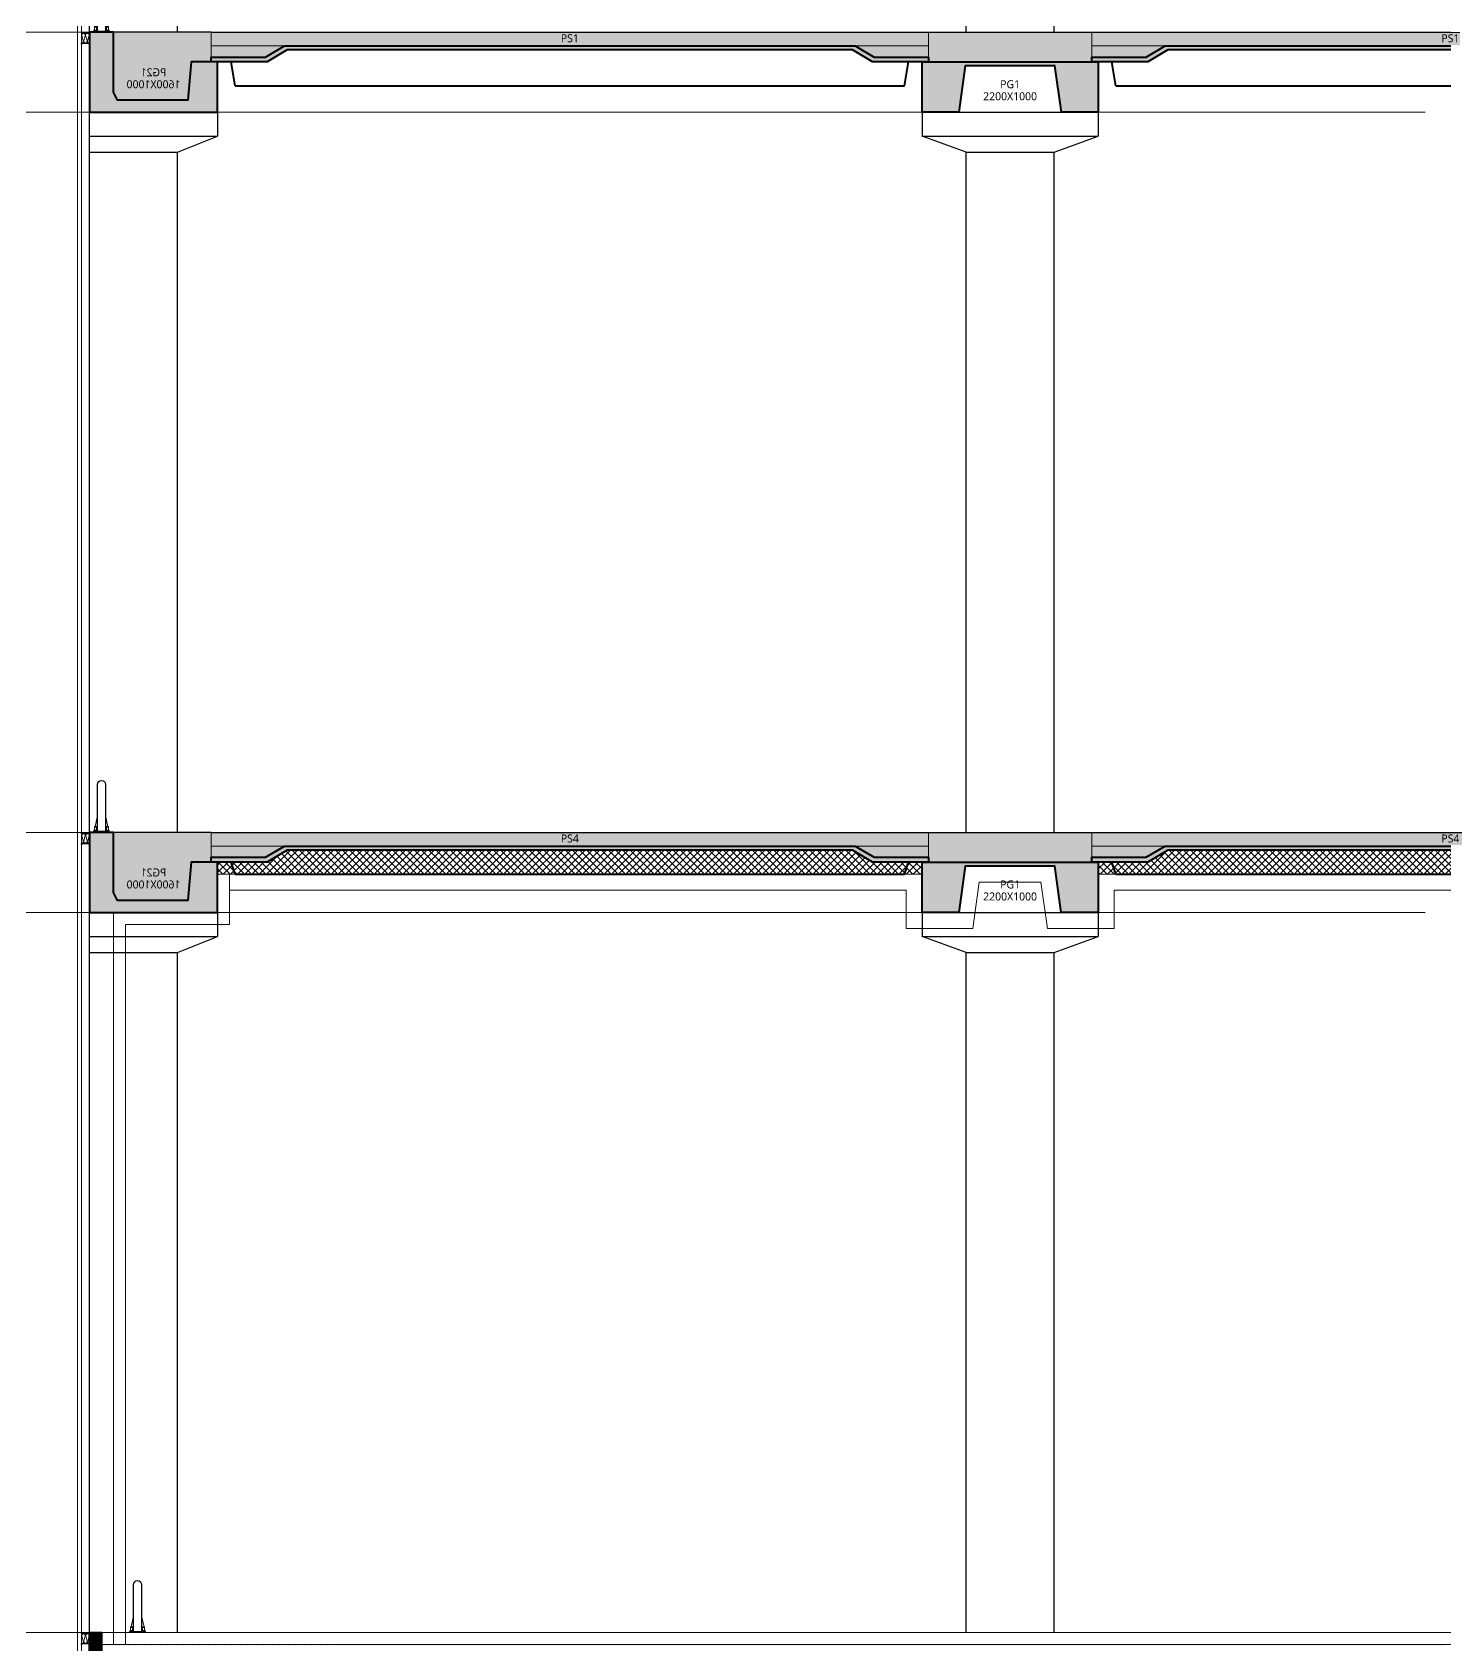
# Model space of a CAD drawing. Header units: millimetres. Extents: x 0 to 420000, y 0 to 297000.
# Drawn here: x 154798 to 172443, y 178348 to 198500 of the extents above; entities that cross this region are included whole.
import ezdxf
from ezdxf.enums import TextEntityAlignment as Align

# ---------------------------------------------------------------- set-up
doc = ezdxf.new("R2010")
doc.units = ezdxf.units.MM
for name, pattern in [('CEN', [62, 60, -1, 0, -1]), ('HID', [2, 1.1, -0.9]), ('HIDDEN', [0.375, 0.25, -0.125])]:
    doc.linetypes.add(name, pattern=pattern)
for name, color, linetype, lineweight in [('A-AXIS-LINE', 1, 'CEN', 15), ('A-CONC-LIN1', 2, 'Continuous', 40), ('A-CONC-LIN2', 7, 'Continuous', 25), ('A-ELEV-LIN2', 7, 'Continuous', 25), ('A-ELEV-LIN3', 8, 'Continuous', 18), ('A-WAXM-PANL', 6, 'Continuous', 20), ('A-XXXX-FIN2', 6, 'Continuous', 20), ('A-XXXX-INSL1', 15, 'Continuous', 18), ('A-XXXX-INSL2', 8, 'Continuous', 18), ('A-XXXX-STL', 3, 'Continuous', 25), ('A-XXXX-WAT1', 9, 'HID', 20)]:
    doc.layers.add(name, color=color, linetype=linetype, lineweight=lineweight)
for name, color, linetype in [('A-CONC-SOLD', 253, 'CEN'), ('A-ELEV-PATT', 252, 'Continuous'), ('A-XXXX-SOLD', 252, 'Continuous')]:
    doc.layers.add(name, color=color, linetype=linetype)
doc.layers.add('A-XXXX-NPLT', color=144, linetype='Continuous', lineweight=15, plot=False)
doc.styles.add('맑은고딕', font='')
doc.styles.get('맑은고딕').set_extended_font_data('Malgun Gothic')

# ---------------------------------------------------------------- blocks, each defined once
blk = doc.blocks.new('PG1')
at = {"layer": 'A-CONC-SOLD'}
h = blk.add_hatch(color=256, dxfattribs=at)
h.dxf.hatch_style = 1
h.paths.add_polyline_path([(4800581, -237069), (4800581, -237439), (4802621, -237439), (4802621, -237069)])
h = blk.add_hatch(color=256, dxfattribs=at)
h.dxf.hatch_style = 1
h.paths.add_polyline_path([(4800501, -238069), (4800501, -237439), (4802701, -237439), (4802701, -238069), (4802241, -238069), (4802161, -237489), (4801041, -237489), (4800961, -238069)])
at = {"layer": 'A-CONC-LIN1'}
blk.add_lwpolyline([(4800501, -238069), (4800501, -237439), (4802701, -237439), (4802701, -238069), (4802241, -238069), (4802161, -237489), (4801041, -237489), (4800961, -238069), (4800501, -238069)], dxfattribs=at)
at = {"layer": 'A-CONC-LIN2'}
blk.add_line((4800581, -237069), (4802621, -237069), dxfattribs=at)
at = {"layer": 'A-XXXX-NPLT'}
blk.add_lwpolyline([(4802701, -238069), (4800501, -238069), (4800501, -237439), (4800581, -237439), (4800581, -237069), (4802621, -237069), (4802621, -237439), (4802701, -237439)], close=True, dxfattribs=at)
at = {"layer": 'A-XXXX-NPLT', "style": '맑은고딕'}
for s, p in [('PG1', (4801601, -237719)), ('2200X1000', (4801601, -237869))]:
    blk.add_text(s, height=100, dxfattribs=at).set_placement(p, align=Align.MIDDLE)
blk = doc.blocks.new('PG21')
at = {"layer": 'A-CONC-SOLD'}
h = blk.add_hatch(color=256, dxfattribs=at)
h.dxf.hatch_style = 1
h.paths.add_polyline_path([(4800501, -238069), (4802101, -238069), (4802101, -237069), (4801801, -237069), (4801801, -237819), (4801751, -237919), (4800871, -237919), (4800831, -237439), (4800501, -237439)])
h = blk.add_hatch(color=256, dxfattribs=at)
h.dxf.hatch_style = 1
h.paths.add_polyline_path([(4800581, -237069), (4800581, -237439), (4800831, -237439), (4800871, -237919), (4801751, -237919), (4801801, -237819), (4801801, -237069)])
at = {"layer": 'A-CONC-LIN1'}
blk.add_lwpolyline([(4802101, -237069), (4802101, -238069), (4800501, -238069), (4800501, -237439), (4800831, -237439), (4800871, -237919), (4801751, -237919), (4801801, -237819), (4801801, -237069), (4802101, -237069)], dxfattribs=at)
at = {"layer": 'A-CONC-LIN2'}
blk.add_line((4800581, -237069), (4801801, -237069), dxfattribs=at)
at = {"layer": 'A-XXXX-NPLT'}
blk.add_lwpolyline([(4800501, -237439), (4800501, -238069), (4802101, -238069), (4802101, -237069), (4800581, -237069), (4800581, -237439), (4800501, -237439)], dxfattribs=at)
at = {"layer": 'A-XXXX-NPLT', "style": '맑은고딕'}
for s, p in [('PG21', (4801301, -237569)), ('1600X1000', (4801301, -237719))]:
    blk.add_text(s, height=100, dxfattribs=at).set_placement(p, align=Align.MIDDLE)
blk = doc.blocks.new('층간방화')
at = {"layer": 'A-XXXX-SOLD', "ltscale": 0.5}
h = blk.add_hatch(dxfattribs=at)
h.set_pattern_fill('블럭단면', color=256)
h.set_pattern_definition([(45, (-3966029.7908, -207540.3616), (-0.70710678119, 0.70710678119), []), (135, (-3966029.7908, -207540.3616), (-0.70710678119, -0.70710678119), [])])
h.paths.add_polyline_path([(0, -12), (0, 1), (-3, 1), (-3, -9), (-97, -9), (-97, 1), (-100, 1), (-100, -12)])
h.paths.add_polyline_path([(0, -137), (0, -150), (-3, -150), (-3, -140), (-97, -140), (-97, -150), (-100, -150), (-100, -137)])
at = {"layer": 'A-ELEV-PATT', "color": 5}
for points in [[(0, -12), (0, 1), (-3, 1), (-3, -9), (-97, -9), (-97, 1), (-100, 1), (-100, -12)], [(0, -137), (0, -150), (-3, -150), (-3, -140), (-97, -140), (-97, -150), (-100, -150), (-100, -137)]]:
    blk.add_lwpolyline(points, close=True, dxfattribs=at)
at = {"layer": 'A-XXXX-INSL2'}
blk.add_lwpolyline([(-100, -136, 0.509267), (-78, -106), (-97, -42, -1.37259), (-53, -42), (-72, -106, 1.37259), (-29, -106), (-48, -42, -1.37259), (-4, -42), (-23, -106, 0.509267), (-1, -136)], format="xyb", dxfattribs=at)
at = {"layer": 'A-XXXX-STL', "linetype": 'HIDDEN', "ltscale": 0.1}
blk.add_lwpolyline([(47, 0), (47, 1), (-1, 1), (-1, -136), (-100, -136), (-100, -137), (0, -137), (0, 0)], close=True, dxfattribs=at)
blk = doc.blocks.new('PS4(횡)')
at = {"layer": 'A-CONC-SOLD'}
h = blk.add_hatch(color=256, dxfattribs=at)
h.dxf.hatch_style = 1
h.paths.add_polyline_path([(1020, -310), (1020, 0), (9980, 0), (9980, -310), (9300, -310), (9063, -170), (1937, -170), (1700, -310)])
h = blk.add_hatch(color=256, dxfattribs=at)
h.dxf.hatch_style = 1
h.paths.add_polyline_path([(9980, -310), (9980, -370), (9280, -370), (9030, -220), (1970, -220), (1720, -370), (1020, -370), (1020, -310), (1700, -310), (1937, -170), (9063, -170), (9300, -310)])
at = {"layer": 'A-XXXX-INSL2'}
h = blk.add_hatch(dxfattribs=at)
h.set_pattern_fill('ANSI37', color=256, scale=20)
h.set_pattern_definition([(45, (-244012.5, -188520), (-44.90128, 44.90128), []), (135, (-244012.5, -188520), (-44.90128, -44.90128), [])])
h.paths.add_polyline_path([(1100, -520), (9900, -520), (9900, -370), (9280, -370), (9030, -220), (1970, -220), (1720, -370), (1100, -370)])
at = {"layer": 'A-CONC-LIN1', "color": 2}
for p, q in [((1320, -520), (1270, -370)), ((9680, -520), (9730, -370)), ((1320, -520), (9680, -520))]:
    blk.add_line(p, q, dxfattribs=at)
blk.add_lwpolyline([(9980, -310), (9980, -370), (9280, -370), (9030, -220), (1970, -220), (1720, -370), (1020, -370), (1020, -310), (1700, -310), (1937, -170), (9063, -170), (9300, -310)], close=True, dxfattribs=at)
at = {"layer": 'A-CONC-LIN2'}
blk.add_line((1020, 0), (9980, 0), dxfattribs=at)
at = {"layer": 'A-XXXX-INSL2'}
for p, q in [((1320, -520), (1100, -520)), ((9680, -520), (9900, -520))]:
    blk.add_line(p, q, dxfattribs=at)
at = {"layer": 'A-XXXX-NPLT'}
for p, q in [((1937, -170), (1020, -170)), ((9063, -170), (9980, -170))]:
    blk.add_line(p, q, dxfattribs=at)
at = {"layer": 'A-XXXX-NPLT', "style": '맑은고딕'}
blk.add_text('PS4', height=100, dxfattribs=at).set_placement((5500, -75), align=Align.MIDDLE)
blk = doc.blocks.new('3층(횡)')
at = {"layer": 'A-ELEV-LIN2'}
for p, q in [((4757101, -247069), (4757101, -238069)), ((4757101, -238069), (4758701, -238069)), ((4758701, -238069), (4758701, -238369)), ((4767501, -238069), (4769701, -238069)), ((4767501, -238069), (4767501, -238369)), ((4769701, -238069), (4769701, -238369)), ((4757101, -238369), (4758701, -238369)), ((4758201, -238569), (4758701, -238369)), ((4767501, -238369), (4769701, -238369)), ((4768051, -238569), (4767501, -238369)), ((4769151, -238569), (4769701, -238369)), ((4757101, -238569), (4758201, -238569)), ((4758201, -247069), (4758201, -238569)), ((4768051, -238569), (4769151, -238569)), ((4768051, -247069), (4768051, -238569)), ((4769151, -247069), (4769151, -238569))]:
    blk.add_line(p, q, dxfattribs=at)
at = {"layer": 'A-WAXM-PANL'}
for p, q in [((4756951, -247069), (4756951, -237069)), ((4757001, -247069), (4757001, -237069))]:
    blk.add_line(p, q, dxfattribs=at)
for p in [(4757601, -237069), (4768601, -237069)]:
    blk.add_blockref('PS4(횡)', p)
at = {"layer": 'A-CONC-LIN1', "xscale": -1}
blk.add_blockref('PG21', (9559201, 0), dxfattribs=at)
at = {"layer": 'A-CONC-LIN1'}
blk.add_blockref('PG1', (-33000, 0), dxfattribs=at)
at = {"layer": 'A-XXXX-INSL2', "ltscale": 0.5}
blk.add_blockref('층간방화', (4757101, -237069), dxfattribs=at)
blk = doc.blocks.new('axis(220316)')
at = {"layer": 'A-AXIS-LINE', "ltscale": 1000}
for p, q in [((4631788.1, -401118.7), (4955413.1, -401118.7)), ((4631788.1, -402118.7), (4955413.1, -402118.7)), ((4631788.1, -411118.7), (4955413.1, -411118.7)), ((4631788.1, -412118.7), (4955413.1, -412118.7)), ((4631788.1, -421118.7), (4955413.1, -421118.7))]:
    blk.add_line(p, q, dxfattribs=at)
blk = doc.blocks.new('횡3층')
at = {"layer": 'A-CONC-SOLD'}
h = blk.add_hatch(color=256, dxfattribs=at)
h.dxf.hatch_style = 1
h.paths.add_polyline_path([(4757101, -237319), (4757251, -237319), (4757251, -237069), (4757101, -237069)])
at = {"layer": 'A-CONC-LIN1'}
blk.add_lwpolyline([(4757101, -237319), (4757101, -237069), (4757251, -237069), (4757251, -237319)], dxfattribs=at)
at = {"layer": 'A-WAXM-PANL'}
for p, q in [((4756951, -247069), (4756951, -237069)), ((4757001, -247069), (4757001, -237069))]:
    blk.add_line(p, q, dxfattribs=at)
at = {"layer": 'A-XXXX-FIN2'}
blk.add_line((4757251, -237069), (4889951, -237069), dxfattribs=at)
at = {"layer": 'A-XXXX-INSL2'}
blk.add_line((4757251, -237219), (4889951, -237219), dxfattribs=at)
for points in [[(4757251, -237219), (4757262, -237223)], [(4757280, -237223), (4757291, -237219), (4757302, -237223)], [(4757320, -237223), (4757331, -237219), (4757342, -237223)], [(4757360, -237223), (4757371, -237219), (4757382, -237223)], [(4757400, -237223), (4757411, -237219), (4757422, -237223)], [(4757440, -237223), (4757451, -237219), (4757462, -237223)], [(4757480, -237223), (4757491, -237219), (4757502, -237223)], [(4757520, -237223), (4757531, -237219), (4757542, -237223)], [(4757560, -237223), (4757571, -237219), (4757582, -237223)], [(4757600, -237223), (4757611, -237219), (4757622, -237223)], [(4757640, -237223), (4757651, -237219), (4757662, -237223)], [(4757680, -237223), (4757691, -237219), (4757702, -237223)], [(4757720, -237223), (4757731, -237219), (4757742, -237223)], [(4757760, -237223), (4757771, -237219), (4757782, -237223)], [(4757800, -237223), (4757811, -237219), (4757822, -237223)], [(4757840, -237223), (4757851, -237219), (4757862, -237223)], [(4757880, -237223), (4757891, -237219), (4757902, -237223)], [(4757920, -237223), (4757931, -237219), (4757942, -237223)], [(4757960, -237223), (4757971, -237219), (4757982, -237223)], [(4758000, -237223), (4758011, -237219), (4758022, -237223)], [(4758040, -237223), (4758051, -237219), (4758062, -237223)], [(4758080, -237223), (4758091, -237219), (4758102, -237223)], [(4758120, -237223), (4758131, -237219), (4758142, -237223)], [(4758160, -237223), (4758171, -237219), (4758182, -237223)], [(4758200, -237223), (4758211, -237219), (4758222, -237223)], [(4758240, -237223), (4758251, -237219), (4758262, -237223)], [(4758280, -237223), (4758291, -237219), (4758302, -237223)], [(4758320, -237223), (4758331, -237219), (4758342, -237223)], [(4758360, -237223), (4758371, -237219), (4758382, -237223)], [(4758400, -237223), (4758411, -237219), (4758422, -237223)], [(4758440, -237223), (4758451, -237219), (4758462, -237223)], [(4758480, -237223), (4758491, -237219), (4758502, -237223)], [(4758520, -237223), (4758531, -237219), (4758542, -237223)], [(4758560, -237223), (4758571, -237219), (4758582, -237223)], [(4758600, -237223), (4758611, -237219), (4758622, -237223)], [(4758640, -237223), (4758651, -237219), (4758662, -237223)], [(4758680, -237223), (4758691, -237219), (4758702, -237223)], [(4758720, -237223), (4758731, -237219), (4758742, -237223)], [(4758760, -237223), (4758771, -237219), (4758782, -237223)], [(4758800, -237223), (4758811, -237219), (4758822, -237223)], [(4758840, -237223), (4758851, -237219), (4758862, -237223)], [(4758880, -237223), (4758891, -237219), (4758902, -237223)], [(4758920, -237223), (4758931, -237219), (4758942, -237223)], [(4758960, -237223), (4758971, -237219), (4758982, -237223)], [(4759000, -237223), (4759011, -237219), (4759022, -237223)], [(4759040, -237223), (4759051, -237219), (4759062, -237223)], [(4759080, -237223), (4759091, -237219), (4759102, -237223)], [(4759120, -237223), (4759131, -237219), (4759142, -237223)], [(4759160, -237223), (4759171, -237219), (4759182, -237223)], [(4759200, -237223), (4759211, -237219), (4759222, -237223)], [(4759240, -237223), (4759251, -237219), (4759262, -237223)], [(4759280, -237223), (4759291, -237219), (4759302, -237223)], [(4759320, -237223), (4759331, -237219), (4759342, -237223)], [(4759360, -237223), (4759371, -237219), (4759382, -237223)], [(4759400, -237223), (4759411, -237219), (4759422, -237223)], [(4759440, -237223), (4759451, -237219), (4759462, -237223)], [(4759480, -237223), (4759491, -237219), (4759502, -237223)], [(4759520, -237223), (4759531, -237219), (4759542, -237223)], [(4759560, -237223), (4759571, -237219), (4759582, -237223)], [(4759600, -237223), (4759611, -237219), (4759622, -237223)], [(4759640, -237223), (4759651, -237219), (4759662, -237223)], [(4759680, -237223), (4759691, -237219), (4759702, -237223)], [(4759720, -237223), (4759731, -237219), (4759742, -237223)], [(4759760, -237223), (4759771, -237219), (4759782, -237223)], [(4759800, -237223), (4759811, -237219), (4759822, -237223)], [(4759840, -237223), (4759851, -237219), (4759862, -237223)], [(4759880, -237223), (4759891, -237219), (4759902, -237223)], [(4759920, -237223), (4759931, -237219), (4759942, -237223)], [(4759960, -237223), (4759971, -237219), (4759982, -237223)], [(4760000, -237223), (4760011, -237219), (4760022, -237223)], [(4760040, -237223), (4760051, -237219), (4760062, -237223)], [(4760080, -237223), (4760091, -237219), (4760102, -237223)], [(4760120, -237223), (4760131, -237219), (4760142, -237223)], [(4760160, -237223), (4760171, -237219), (4760182, -237223)], [(4760200, -237223), (4760211, -237219), (4760222, -237223)], [(4760240, -237223), (4760251, -237219), (4760262, -237223)], [(4760280, -237223), (4760291, -237219), (4760302, -237223)], [(4760320, -237223), (4760331, -237219), (4760342, -237223)], [(4760360, -237223), (4760371, -237219), (4760382, -237223)], [(4760400, -237223), (4760411, -237219), (4760422, -237223)], [(4760440, -237223), (4760451, -237219), (4760462, -237223)], [(4760480, -237223), (4760491, -237219), (4760502, -237223)], [(4760520, -237223), (4760531, -237219), (4760542, -237223)], [(4760560, -237223), (4760571, -237219), (4760582, -237223)], [(4760600, -237223), (4760611, -237219), (4760622, -237223)], [(4760640, -237223), (4760651, -237219), (4760662, -237223)], [(4760680, -237223), (4760691, -237219), (4760702, -237223)], [(4760720, -237223), (4760731, -237219), (4760742, -237223)], [(4760760, -237223), (4760771, -237219), (4760782, -237223)], [(4760800, -237223), (4760811, -237219), (4760822, -237223)], [(4760840, -237223), (4760851, -237219), (4760862, -237223)], [(4760880, -237223), (4760891, -237219), (4760902, -237223)], [(4760920, -237223), (4760931, -237219), (4760942, -237223)], [(4760960, -237223), (4760971, -237219), (4760982, -237223)], [(4761000, -237223), (4761011, -237219), (4761022, -237223)], [(4761040, -237223), (4761051, -237219), (4761062, -237223)], [(4761080, -237223), (4761091, -237219), (4761102, -237223)], [(4761120, -237223), (4761131, -237219), (4761142, -237223)], [(4761160, -237223), (4761171, -237219), (4761182, -237223)], [(4761200, -237223), (4761211, -237219), (4761222, -237223)], [(4761240, -237223), (4761251, -237219), (4761262, -237223)], [(4761280, -237223), (4761291, -237219), (4761302, -237223)], [(4761320, -237223), (4761331, -237219), (4761342, -237223)], [(4761360, -237223), (4761371, -237219), (4761382, -237223)], [(4761400, -237223), (4761411, -237219), (4761422, -237223)], [(4761440, -237223), (4761451, -237219), (4761462, -237223)], [(4761480, -237223), (4761491, -237219), (4761502, -237223)], [(4761520, -237223), (4761531, -237219), (4761542, -237223)], [(4761560, -237223), (4761571, -237219), (4761582, -237223)], [(4761600, -237223), (4761611, -237219), (4761622, -237223)], [(4761640, -237223), (4761651, -237219), (4761662, -237223)], [(4761680, -237223), (4761691, -237219), (4761702, -237223)], [(4761720, -237223), (4761731, -237219), (4761742, -237223)], [(4761760, -237223), (4761771, -237219), (4761782, -237223)], [(4761800, -237223), (4761811, -237219), (4761822, -237223)], [(4761840, -237223), (4761851, -237219), (4761862, -237223)], [(4761880, -237223), (4761891, -237219), (4761902, -237223)], [(4761920, -237223), (4761931, -237219), (4761942, -237223)], [(4761960, -237223), (4761971, -237219), (4761982, -237223)], [(4762000, -237223), (4762011, -237219), (4762022, -237223)], [(4762040, -237223), (4762051, -237219), (4762062, -237223)], [(4762080, -237223), (4762091, -237219), (4762102, -237223)], [(4762120, -237223), (4762131, -237219), (4762142, -237223)], [(4762160, -237223), (4762171, -237219), (4762182, -237223)], [(4762200, -237223), (4762211, -237219), (4762222, -237223)], [(4762240, -237223), (4762251, -237219), (4762262, -237223)], [(4762280, -237223), (4762291, -237219), (4762302, -237223)], [(4762320, -237223), (4762331, -237219), (4762342, -237223)], [(4762360, -237223), (4762371, -237219), (4762382, -237223)], [(4762400, -237223), (4762411, -237219), (4762422, -237223)], [(4762440, -237223), (4762451, -237219), (4762462, -237223)], [(4762480, -237223), (4762491, -237219), (4762502, -237223)], [(4762520, -237223), (4762531, -237219), (4762542, -237223)], [(4762560, -237223), (4762571, -237219), (4762582, -237223)], [(4762600, -237223), (4762611, -237219), (4762622, -237223)], [(4762640, -237223), (4762651, -237219), (4762662, -237223)], [(4762680, -237223), (4762691, -237219), (4762702, -237223)], [(4762720, -237223), (4762731, -237219), (4762742, -237223)], [(4762760, -237223), (4762771, -237219), (4762782, -237223)], [(4762800, -237223), (4762811, -237219), (4762822, -237223)], [(4762840, -237223), (4762851, -237219), (4762862, -237223)], [(4762880, -237223), (4762891, -237219), (4762902, -237223)], [(4762920, -237223), (4762931, -237219), (4762942, -237223)], [(4762960, -237223), (4762971, -237219), (4762982, -237223)], [(4763000, -237223), (4763011, -237219), (4763022, -237223)], [(4763040, -237223), (4763051, -237219), (4763062, -237223)], [(4763080, -237223), (4763091, -237219), (4763102, -237223)], [(4763120, -237223), (4763131, -237219), (4763142, -237223)], [(4763160, -237223), (4763171, -237219), (4763182, -237223)], [(4763200, -237223), (4763211, -237219), (4763222, -237223)], [(4763240, -237223), (4763251, -237219), (4763262, -237223)], [(4763280, -237223), (4763291, -237219), (4763302, -237223)], [(4763320, -237223), (4763331, -237219), (4763342, -237223)], [(4763360, -237223), (4763371, -237219), (4763382, -237223)], [(4763400, -237223), (4763411, -237219), (4763422, -237223)], [(4763440, -237223), (4763451, -237219), (4763462, -237223)], [(4763480, -237223), (4763491, -237219), (4763502, -237223)], [(4763520, -237223), (4763531, -237219), (4763542, -237223)], [(4763560, -237223), (4763571, -237219), (4763582, -237223)], [(4763600, -237223), (4763611, -237219), (4763622, -237223)], [(4763640, -237223), (4763651, -237219), (4763662, -237223)], [(4763680, -237223), (4763691, -237219), (4763702, -237223)], [(4763720, -237223), (4763731, -237219), (4763742, -237223)], [(4763760, -237223), (4763771, -237219), (4763782, -237223)], [(4763800, -237223), (4763811, -237219), (4763822, -237223)], [(4763840, -237223), (4763851, -237219), (4763862, -237223)], [(4763880, -237223), (4763891, -237219), (4763902, -237223)], [(4763920, -237223), (4763931, -237219), (4763942, -237223)], [(4763960, -237223), (4763971, -237219), (4763982, -237223)], [(4764000, -237223), (4764011, -237219), (4764022, -237223)], [(4764040, -237223), (4764051, -237219), (4764062, -237223)], [(4764080, -237223), (4764091, -237219), (4764102, -237223)], [(4764120, -237223), (4764131, -237219), (4764142, -237223)], [(4764160, -237223), (4764171, -237219), (4764182, -237223)], [(4764200, -237223), (4764211, -237219), (4764222, -237223)], [(4764240, -237223), (4764251, -237219), (4764262, -237223)], [(4764280, -237223), (4764291, -237219), (4764302, -237223)], [(4764320, -237223), (4764331, -237219), (4764342, -237223)], [(4764360, -237223), (4764371, -237219), (4764382, -237223)], [(4764400, -237223), (4764411, -237219), (4764422, -237223)], [(4764440, -237223), (4764451, -237219), (4764462, -237223)], [(4764480, -237223), (4764491, -237219), (4764502, -237223)], [(4764520, -237223), (4764531, -237219), (4764542, -237223)], [(4764560, -237223), (4764571, -237219), (4764582, -237223)], [(4764600, -237223), (4764611, -237219), (4764622, -237223)], [(4764640, -237223), (4764651, -237219), (4764662, -237223)], [(4764680, -237223), (4764691, -237219), (4764702, -237223)], [(4764720, -237223), (4764731, -237219), (4764742, -237223)], [(4764760, -237223), (4764771, -237219), (4764782, -237223)], [(4764800, -237223), (4764811, -237219), (4764822, -237223)], [(4764840, -237223), (4764851, -237219), (4764862, -237223)], [(4764880, -237223), (4764891, -237219), (4764902, -237223)], [(4764920, -237223), (4764931, -237219), (4764942, -237223)], [(4764960, -237223), (4764971, -237219), (4764982, -237223)], [(4765000, -237223), (4765011, -237219), (4765022, -237223)], [(4765040, -237223), (4765051, -237219), (4765062, -237223)], [(4765080, -237223), (4765091, -237219), (4765102, -237223)], [(4765120, -237223), (4765131, -237219), (4765142, -237223)], [(4765160, -237223), (4765171, -237219), (4765182, -237223)], [(4765200, -237223), (4765211, -237219), (4765222, -237223)], [(4765240, -237223), (4765251, -237219), (4765262, -237223)], [(4765280, -237223), (4765291, -237219), (4765302, -237223)], [(4765320, -237223), (4765331, -237219), (4765342, -237223)], [(4765360, -237223), (4765371, -237219), (4765382, -237223)], [(4765400, -237223), (4765411, -237219), (4765422, -237223)], [(4765440, -237223), (4765451, -237219), (4765462, -237223)], [(4765480, -237223), (4765491, -237219), (4765502, -237223)], [(4765520, -237223), (4765531, -237219), (4765542, -237223)], [(4765560, -237223), (4765571, -237219), (4765582, -237223)], [(4765600, -237223), (4765611, -237219), (4765622, -237223)], [(4765640, -237223), (4765651, -237219), (4765662, -237223)], [(4765680, -237223), (4765691, -237219), (4765702, -237223)], [(4765720, -237223), (4765731, -237219), (4765742, -237223)], [(4765760, -237223), (4765771, -237219), (4765782, -237223)], [(4765800, -237223), (4765811, -237219), (4765822, -237223)], [(4765840, -237223), (4765851, -237219), (4765862, -237223)], [(4765880, -237223), (4765891, -237219), (4765902, -237223)], [(4765920, -237223), (4765931, -237219), (4765942, -237223)], [(4765960, -237223), (4765971, -237219), (4765982, -237223)], [(4766000, -237223), (4766011, -237219), (4766022, -237223)], [(4766040, -237223), (4766051, -237219), (4766062, -237223)], [(4766080, -237223), (4766091, -237219), (4766102, -237223)], [(4766120, -237223), (4766131, -237219), (4766142, -237223)], [(4766160, -237223), (4766171, -237219), (4766182, -237223)], [(4766200, -237223), (4766211, -237219), (4766222, -237223)], [(4766240, -237223), (4766251, -237219), (4766262, -237223)], [(4766280, -237223), (4766291, -237219), (4766302, -237223)], [(4766320, -237223), (4766331, -237219), (4766342, -237223)], [(4766360, -237223), (4766371, -237219), (4766382, -237223)], [(4766400, -237223), (4766411, -237219), (4766422, -237223)], [(4766440, -237223), (4766451, -237219), (4766462, -237223)], [(4766480, -237223), (4766491, -237219), (4766502, -237223)], [(4766520, -237223), (4766531, -237219), (4766542, -237223)], [(4766560, -237223), (4766571, -237219), (4766582, -237223)], [(4766600, -237223), (4766611, -237219), (4766622, -237223)], [(4766640, -237223), (4766651, -237219), (4766662, -237223)], [(4766680, -237223), (4766691, -237219), (4766702, -237223)], [(4766720, -237223), (4766731, -237219), (4766742, -237223)], [(4766760, -237223), (4766771, -237219), (4766782, -237223)], [(4766800, -237223), (4766811, -237219), (4766822, -237223)], [(4766840, -237223), (4766851, -237219), (4766862, -237223)], [(4766880, -237223), (4766891, -237219), (4766902, -237223)], [(4766920, -237223), (4766931, -237219), (4766942, -237223)], [(4766960, -237223), (4766971, -237219), (4766982, -237223)], [(4767000, -237223), (4767011, -237219), (4767022, -237223)], [(4767040, -237223), (4767051, -237219), (4767062, -237223)], [(4767080, -237223), (4767091, -237219), (4767102, -237223)], [(4767120, -237223), (4767131, -237219), (4767142, -237223)], [(4767160, -237223), (4767171, -237219), (4767182, -237223)], [(4767200, -237223), (4767211, -237219), (4767222, -237223)], [(4767240, -237223), (4767251, -237219), (4767262, -237223)], [(4767280, -237223), (4767291, -237219), (4767302, -237223)], [(4767320, -237223), (4767331, -237219), (4767342, -237223)], [(4767360, -237223), (4767371, -237219), (4767382, -237223)], [(4767400, -237223), (4767411, -237219), (4767422, -237223)], [(4767440, -237223), (4767451, -237219), (4767462, -237223)], [(4767480, -237223), (4767491, -237219), (4767502, -237223)], [(4767520, -237223), (4767531, -237219), (4767542, -237223)], [(4767560, -237223), (4767571, -237219), (4767582, -237223)], [(4767600, -237223), (4767611, -237219), (4767622, -237223)], [(4767640, -237223), (4767651, -237219), (4767662, -237223)], [(4767680, -237223), (4767691, -237219), (4767702, -237223)], [(4767720, -237223), (4767731, -237219), (4767742, -237223)], [(4767760, -237223), (4767771, -237219), (4767782, -237223)], [(4767800, -237223), (4767811, -237219), (4767822, -237223)], [(4767840, -237223), (4767851, -237219), (4767862, -237223)], [(4767880, -237223), (4767891, -237219), (4767902, -237223)], [(4767920, -237223), (4767931, -237219), (4767942, -237223)], [(4767960, -237223), (4767971, -237219), (4767982, -237223)], [(4768000, -237223), (4768011, -237219), (4768022, -237223)], [(4768040, -237223), (4768051, -237219), (4768062, -237223)], [(4768080, -237223), (4768091, -237219), (4768102, -237223)], [(4768120, -237223), (4768131, -237219), (4768142, -237223)], [(4768160, -237223), (4768171, -237219), (4768182, -237223)], [(4768200, -237223), (4768211, -237219), (4768222, -237223)], [(4768240, -237223), (4768251, -237219), (4768262, -237223)], [(4768280, -237223), (4768291, -237219), (4768302, -237223)], [(4768320, -237223), (4768331, -237219), (4768342, -237223)], [(4768360, -237223), (4768371, -237219), (4768382, -237223)], [(4768400, -237223), (4768411, -237219), (4768422, -237223)], [(4768440, -237223), (4768451, -237219), (4768462, -237223)], [(4768480, -237223), (4768491, -237219), (4768502, -237223)], [(4768520, -237223), (4768531, -237219), (4768542, -237223)], [(4768560, -237223), (4768571, -237219), (4768582, -237223)], [(4768600, -237223), (4768611, -237219), (4768622, -237223)], [(4768640, -237223), (4768651, -237219), (4768662, -237223)], [(4768680, -237223), (4768691, -237219), (4768702, -237223)], [(4768720, -237223), (4768731, -237219), (4768742, -237223)], [(4768760, -237223), (4768771, -237219), (4768782, -237223)], [(4768800, -237223), (4768811, -237219), (4768822, -237223)], [(4768840, -237223), (4768851, -237219), (4768862, -237223)], [(4768880, -237223), (4768891, -237219), (4768902, -237223)], [(4768920, -237223), (4768931, -237219), (4768942, -237223)], [(4768960, -237223), (4768971, -237219), (4768982, -237223)], [(4769000, -237223), (4769011, -237219), (4769022, -237223)], [(4769040, -237223), (4769051, -237219), (4769062, -237223)], [(4769080, -237223), (4769091, -237219), (4769102, -237223)], [(4769120, -237223), (4769131, -237219), (4769142, -237223)], [(4769160, -237223), (4769171, -237219), (4769182, -237223)], [(4769200, -237223), (4769211, -237219), (4769222, -237223)], [(4769240, -237223), (4769251, -237219), (4769262, -237223)], [(4769280, -237223), (4769291, -237219), (4769302, -237223)], [(4769320, -237223), (4769331, -237219), (4769342, -237223)], [(4769360, -237223), (4769371, -237219), (4769382, -237223)], [(4769400, -237223), (4769411, -237219), (4769422, -237223)], [(4769440, -237223), (4769451, -237219), (4769462, -237223)], [(4769480, -237223), (4769491, -237219), (4769502, -237223)], [(4769520, -237223), (4769531, -237219), (4769542, -237223)], [(4769560, -237223), (4769571, -237219), (4769582, -237223)], [(4769600, -237223), (4769611, -237219), (4769622, -237223)], [(4769640, -237223), (4769651, -237219), (4769662, -237223)], [(4769680, -237223), (4769691, -237219), (4769702, -237223)], [(4769720, -237223), (4769731, -237219), (4769742, -237223)], [(4769760, -237223), (4769771, -237219), (4769782, -237223)], [(4769800, -237223), (4769811, -237219), (4769822, -237223)], [(4769840, -237223), (4769851, -237219), (4769862, -237223)], [(4769880, -237223), (4769891, -237219), (4769902, -237223)], [(4769920, -237223), (4769931, -237219), (4769942, -237223)], [(4769960, -237223), (4769971, -237219), (4769982, -237223)], [(4770000, -237223), (4770011, -237219), (4770022, -237223)], [(4770040, -237223), (4770051, -237219), (4770062, -237223)], [(4770080, -237223), (4770091, -237219), (4770102, -237223)], [(4770120, -237223), (4770131, -237219), (4770142, -237223)], [(4770160, -237223), (4770171, -237219), (4770182, -237223)], [(4770200, -237223), (4770211, -237219), (4770222, -237223)], [(4770240, -237223), (4770251, -237219), (4770262, -237223)], [(4770280, -237223), (4770291, -237219), (4770302, -237223)], [(4770320, -237223), (4770331, -237219), (4770342, -237223)], [(4770360, -237223), (4770371, -237219), (4770382, -237223)], [(4770400, -237223), (4770411, -237219), (4770422, -237223)], [(4770440, -237223), (4770451, -237219), (4770462, -237223)], [(4770480, -237223), (4770491, -237219), (4770502, -237223)], [(4770520, -237223), (4770531, -237219), (4770542, -237223)], [(4770560, -237223), (4770571, -237219), (4770582, -237223)], [(4770600, -237223), (4770611, -237219), (4770622, -237223)], [(4770640, -237223), (4770651, -237219), (4770662, -237223)], [(4770680, -237223), (4770691, -237219), (4770702, -237223)], [(4770720, -237223), (4770731, -237219), (4770742, -237223)], [(4770760, -237223), (4770771, -237219), (4770782, -237223)], [(4770800, -237223), (4770811, -237219), (4770822, -237223)], [(4770840, -237223), (4770851, -237219), (4770862, -237223)], [(4770880, -237223), (4770891, -237219), (4770902, -237223)], [(4770920, -237223), (4770931, -237219), (4770942, -237223)], [(4770960, -237223), (4770971, -237219), (4770982, -237223)], [(4771000, -237223), (4771011, -237219), (4771022, -237223)], [(4771040, -237223), (4771051, -237219), (4771062, -237223)], [(4771080, -237223), (4771091, -237219), (4771102, -237223)], [(4771120, -237223), (4771131, -237219), (4771142, -237223)], [(4771160, -237223), (4771171, -237219), (4771182, -237223)], [(4771200, -237223), (4771211, -237219), (4771222, -237223)], [(4771240, -237223), (4771251, -237219), (4771262, -237223)], [(4771280, -237223), (4771291, -237219), (4771302, -237223)], [(4771320, -237223), (4771331, -237219), (4771342, -237223)], [(4771360, -237223), (4771371, -237219), (4771382, -237223)], [(4771400, -237223), (4771411, -237219), (4771422, -237223)], [(4771440, -237223), (4771451, -237219), (4771462, -237223)], [(4771480, -237223), (4771491, -237219), (4771502, -237223)], [(4771520, -237223), (4771531, -237219), (4771542, -237223)], [(4771560, -237223), (4771571, -237219), (4771582, -237223)], [(4771600, -237223), (4771611, -237219), (4771622, -237223)], [(4771640, -237223), (4771651, -237219), (4771662, -237223)], [(4771680, -237223), (4771691, -237219), (4771702, -237223)], [(4771720, -237223), (4771731, -237219), (4771742, -237223)], [(4771760, -237223), (4771771, -237219), (4771782, -237223)], [(4771800, -237223), (4771811, -237219), (4771822, -237223)], [(4771840, -237223), (4771851, -237219), (4771862, -237223)], [(4771880, -237223), (4771891, -237219), (4771902, -237223)], [(4771920, -237223), (4771931, -237219), (4771942, -237223)], [(4771960, -237223), (4771971, -237219), (4771982, -237223)], [(4772000, -237223), (4772011, -237219), (4772022, -237223)], [(4772040, -237223), (4772051, -237219), (4772062, -237223)], [(4772080, -237223), (4772091, -237219), (4772102, -237223)], [(4772120, -237223), (4772131, -237219), (4772142, -237223)], [(4772160, -237223), (4772171, -237219), (4772182, -237223)], [(4772200, -237223), (4772211, -237219), (4772222, -237223)], [(4772240, -237223), (4772251, -237219), (4772262, -237223)], [(4772280, -237223), (4772291, -237219), (4772302, -237223)], [(4772320, -237223), (4772331, -237219), (4772342, -237223)], [(4772360, -237223), (4772371, -237219), (4772382, -237223)], [(4772400, -237223), (4772411, -237219), (4772422, -237223)], [(4772440, -237223), (4772451, -237219), (4772462, -237223)], [(4772480, -237223), (4772491, -237219), (4772502, -237223)], [(4772520, -237223), (4772531, -237219), (4772542, -237223)], [(4772560, -237223), (4772571, -237219), (4772582, -237223)], [(4772600, -237223), (4772611, -237219), (4772622, -237223)], [(4772640, -237223), (4772651, -237219), (4772662, -237223)], [(4772680, -237223), (4772691, -237219), (4772702, -237223)], [(4772720, -237223), (4772731, -237219), (4772742, -237223)], [(4772760, -237223), (4772771, -237219), (4772782, -237223)], [(4772800, -237223), (4772811, -237219), (4772822, -237223)], [(4772840, -237223), (4772851, -237219), (4772862, -237223)], [(4772880, -237223), (4772891, -237219), (4772902, -237223)], [(4772920, -237223), (4772931, -237219), (4772942, -237223)], [(4772960, -237223), (4772971, -237219), (4772982, -237223)], [(4773000, -237223), (4773011, -237219), (4773022, -237223)], [(4773040, -237223), (4773051, -237219), (4773062, -237223)], [(4773080, -237223), (4773091, -237219), (4773102, -237223)], [(4773120, -237223), (4773131, -237219), (4773142, -237223)], [(4773160, -237223), (4773171, -237219), (4773182, -237223)], [(4773200, -237223), (4773211, -237219), (4773222, -237223)], [(4773240, -237223), (4773251, -237219), (4773262, -237223)], [(4773280, -237223), (4773291, -237219), (4773302, -237223)], [(4773320, -237223), (4773331, -237219), (4773342, -237223)], [(4773360, -237223), (4773371, -237219), (4773382, -237223)], [(4773400, -237223), (4773411, -237219), (4773422, -237223)], [(4773440, -237223), (4773451, -237219), (4773462, -237223)], [(4773480, -237223), (4773491, -237219), (4773502, -237223)], [(4773520, -237223), (4773531, -237219), (4773542, -237223)], [(4773560, -237223), (4773571, -237219), (4773582, -237223)], [(4773600, -237223), (4773611, -237219), (4773622, -237223)], [(4773640, -237223), (4773651, -237219), (4773662, -237223)], [(4773680, -237223), (4773691, -237219), (4773702, -237223)], [(4773720, -237223), (4773731, -237219), (4773742, -237223)], [(4773760, -237223), (4773771, -237219), (4773782, -237223)], [(4773800, -237223), (4773811, -237219), (4773822, -237223)], [(4773840, -237223), (4773851, -237219), (4773862, -237223)], [(4773880, -237223), (4773891, -237219), (4773902, -237223)], [(4773920, -237223), (4773931, -237219), (4773942, -237223)], [(4773960, -237223), (4773971, -237219), (4773982, -237223)], [(4774000, -237223), (4774011, -237219), (4774022, -237223)]]:
    blk.add_lwpolyline(points, dxfattribs=at)
at = {"layer": 'A-XXXX-INSL2', "ltscale": 0.5}
blk.add_blockref('층간방화', (4757101, -237069), dxfattribs=at)
blk = doc.blocks.new('PS1_2')
at = {"layer": 'A-CONC-SOLD'}
h = blk.add_hatch(color=256, dxfattribs=at)
h.dxf.hatch_style = 1
h.paths.add_polyline_path([(1020, -310), (1020, 0), (9980, 0), (9980, -310), (9300, -310), (9063, -170), (1937, -170), (1700, -310)])
h = blk.add_hatch(color=256, dxfattribs=at)
h.dxf.hatch_style = 1
h.paths.add_polyline_path([(9980, -310), (9980, -370), (9280, -370), (9030, -220), (1970, -220), (1720, -370), (1020, -370), (1020, -310), (1700, -310), (1937, -170), (9063, -170), (9300, -310)])
at = {"layer": 'A-CONC-LIN1', "color": 2}
for p, q in [((1320, -670), (1270, -370)), ((9680, -670), (9730, -370)), ((1320, -670), (9680, -670))]:
    blk.add_line(p, q, dxfattribs=at)
blk.add_lwpolyline([(9980, -310), (9980, -370), (9280, -370), (9030, -220), (1970, -220), (1720, -370), (1020, -370), (1020, -310), (1700, -310), (1937, -170), (9063, -170), (9300, -310)], close=True, dxfattribs=at)
at = {"layer": 'A-CONC-LIN2'}
blk.add_line((1020, 0), (9980, 0), dxfattribs=at)
at = {"layer": 'A-XXXX-NPLT'}
for p, q in [((1937, -170), (1020, -170)), ((9063, -170), (9980, -170))]:
    blk.add_line(p, q, dxfattribs=at)
at = {"layer": 'A-XXXX-NPLT', "style": '맑은고딕'}
blk.add_text('PS1', height=100, dxfattribs=at).set_placement((5500, -75), align=Align.MIDDLE)
blk = doc.blocks.new('기준층(횡)')
at = {"layer": 'A-ELEV-LIN2'}
for p, q in [((155512, 207500), (157113, 207500)), ((155512, 198500), (155512, 207500)), ((157113, 207500), (157113, 207200)), ((165913, 207500), (168113, 207500)), ((165913, 207500), (165913, 207200)), ((168113, 207500), (168113, 207200)), ((155512, 207200), (157113, 207200)), ((156613, 207000), (157113, 207200)), ((165913, 207200), (168113, 207200)), ((166463, 207000), (165913, 207200)), ((167563, 207000), (168113, 207200)), ((155512, 207000), (156613, 207000)), ((156613, 198500), (156613, 207000)), ((166463, 207000), (167563, 207000)), ((166463, 198500), (166463, 207000)), ((167563, 198500), (167563, 207000))]:
    blk.add_line(p, q, dxfattribs=at)
at = {"layer": 'A-WAXM-PANL'}
for p, q in [((155363, 198500), (155363, 208500)), ((155413, 198500), (155413, 208500))]:
    blk.add_line(p, q, dxfattribs=at)
for p in [(156013, 208500), (167013, 208500)]:
    blk.add_blockref('PS1_2', p)
at = {"layer": 'A-CONC-LIN1', "xscale": -1}
blk.add_blockref('PG21', (4957613, 445569), dxfattribs=at)
at = {"layer": 'A-CONC-LIN1'}
blk.add_blockref('PG1', (-4634588, 445569), dxfattribs=at)
at = {"layer": 'A-XXXX-INSL2', "ltscale": 0.5}
blk.add_blockref('층간방화', (155512, 208500), dxfattribs=at)
blk = doc.blocks.new('추락방지볼라드')
at = {"layer": 'A-ELEV-LIN2'}
for p, q in [((-100, 10), (100, 10)), ((-100, 0), (-100, 10)), ((-100, 0), (100, 0)), ((100, 0), (100, 10))]:
    blk.add_line(p, q, dxfattribs=at)
for points in [[(-50, 600), (-50, 10)], [(50, 10), (50, 600)]]:
    blk.add_lwpolyline(points, dxfattribs=at)
blk.add_arc((0, 600), 50, 0, 180, dxfattribs=at)
at = {"layer": 'A-ELEV-LIN3'}
for p, q in [((-50, 210), (-81, 73)), ((50, 210), (81, 73)), ((-99, 12), (-99, 10)), ((-99, 12), (-50, 12)), ((-94, 28), (-54, 28)), ((-94, 28), (-94, 12)), ((-85, 73), (-88, 71)), ((-88, 71), (-88, 12)), ((-88, 71), (-61, 70)), ((-88, 67), (-61, 66)), ((-88, 64), (-61, 62)), ((-85, 73), (-63, 73)), ((-63, 73), (-61, 71)), ((-61, 71), (-61, 12)), ((-54, 28), (-54, 12)), ((-50, 12), (-50, 10)), ((50, 12), (50, 10)), ((99, 12), (50, 12)), ((94, 28), (54, 28)), ((54, 28), (54, 12)), ((63, 73), (61, 71)), ((61, 71), (61, 12)), ((88, 71), (61, 70)), ((88, 67), (61, 66)), ((88, 64), (61, 62)), ((85, 73), (63, 73)), ((85, 73), (88, 71)), ((88, 71), (88, 12)), ((94, 28), (94, 12)), ((99, 12), (99, 10))]:
    blk.add_line(p, q, dxfattribs=at)

msp = doc.modelspace()

# ---------------------------------------------------------------- linework, layer by layer
at = {"layer": 'A-XXXX-INSL1'}
for points in [[(155812.5, 178350), (155812.5, 187500), (157112.5, 187500), (157112.5, 187980)], [(155962.5, 178350), (155962.5, 187350), (157262.5, 187350), (157262.5, 187980)], [(157262.5, 187780), (165712.5, 187780), (165712.5, 187300), (166546.8, 187300), (166626.8, 187880), (167398.2, 187880), (167478.2, 187300), (168312.5, 187300), (168312.5, 187780), (176712.5, 187780), (176712.5, 187300), (177546.8, 187300), (177626.8, 187880), (178398.2, 187880), (178478.2, 187300), (179312.5, 187300), (179312.5, 187780), (187712.5, 187780), (187712.5, 187300), (188546.8, 187300), (188626.8, 187880), (189398.2, 187880), (189478.2, 187300), (190312.5, 187300)]]:
    msp.add_lwpolyline(points, dxfattribs=at)

# ---------------------------------------------------------------- block references
at = {"xscale": -1}
for p in [(155662.5, 198500), (155662.5, 188500), (156112.5, 178500)]:
    msp.add_blockref('추락방지볼라드', p, dxfattribs=at)
at = {"layer": 'A-AXIS-LINE'}
msp.add_blockref('axis(220316)', (-4581588.1, 599618.7), dxfattribs=at)
at = {"layer": 'A-CONC-LIN1'}
for name, p in [('3층(횡)', (-4601588.1, 425568.7)), ('횡3층', (-4601588.1, 415568.7))]:
    msp.add_blockref(name, p, dxfattribs=at)
at = {"layer": 'A-XXXX-WAT1'}
for p in [(0, 0), (0, -10000)]:
    msp.add_blockref('기준층(횡)', p, dxfattribs=at)

doc.saveas('drawing.dxf')
